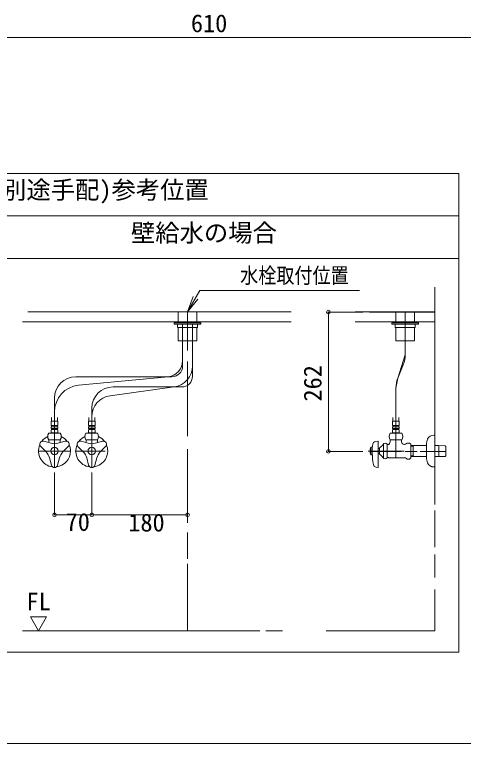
# Model space of a CAD drawing. Units: millimetres, scale not verified. Extents: x -1002 to 1002, y -687 to 676.
# Drawn here: x 343 to 712, y -687 to -88 of the extents above; entities that cross this region are included whole.
import ezdxf
from ezdxf.enums import TextEntityAlignment as Align

# ---------------------------------------------------------------- set-up
doc = ezdxf.new("R2010")
doc.units = ezdxf.units.MM
doc.header["$LTSCALE"] = 5
doc.header["$PDMODE"] = 32
doc.header["$PDSIZE"] = 3
doc.layers.add('F-0', color=7, linetype='Continuous', lineweight=15)
doc.styles.add('ＭＳ ゴシック', font='')
doc.styles.get('ＭＳ ゴシック').set_extended_font_data('MS Gothic')

msp = doc.modelspace()

# ---------------------------------------------------------------- linework, layer by layer
at = {"layer": 'F-0', "color": 4, "lineweight": 9}
for p, q in [((198.268, -106.421), (808.268, -106.421)), ((601.343, -332.206), (601.343, -446.808)), ((601.343, -332.206), (629.673, -332.206)), ((601.343, -446.808), (629.673, -446.808)), ((376.117, -499.017), (376.117, -464.195)), ((406.742, -499.017), (406.742, -464.195)), ((485.492, -499.017), (485.492, -464.195)), ((376.117, -499.017), (406.742, -499.017)), ((406.742, -499.017), (485.492, -499.017))]:
    msp.add_line(p, q, dxfattribs=at)
at = {"layer": 'F-0', "lineweight": 18}
for p, q in [((-35.133, -218.181), (708.617, -218.181)), ((-35.133, -253.181), (708.617, -253.181))]:
    msp.add_line(p, q, dxfattribs=at)
at = {"layer": 'F-0'}
for p, q in [((336.742, -288.181), (708.617, -288.181)), ((485.492, -331.931), (495.595, -314.431)), ((495.595, -314.431), (626.845, -314.431)), ((688.929, -311.806), (688.929, -332.206)), ((688.929, -311.806), (688.929, -376.024)), ((485.492, -331.931), (490.16, -319.47)), ((485.492, -331.931), (492.054, -320.564)), ((485.492, -331.931), (493.949, -321.658)), ((354.139, -331.931), (570.804, -331.931)), ((570.804, -331.931), (354.828, -331.931)), ((477.836, -331.931), (477.836, -340.243)), ((485.492, -331.955), (485.492, -363.968)), ((493.148, -340.243), (493.148, -331.931)), ((636.263, -332.206), (635.084, -332.206)), ((688.929, -332.206), (636.263, -332.206)), ((656.773, -340.243), (656.773, -331.931)), ((664.429, -367.357), (664.429, -331.931)), ((672.086, -331.931), (672.086, -340.243)), ((688.929, -332.206), (688.929, -357.049)), ((349.867, -340.243), (358.624, -340.243)), ((570.804, -340.243), (354.729, -340.243)), ((474.554, -341.118), (474.554, -342.212)), ((496.429, -341.118), (474.554, -341.118)), ((475.429, -340.243), (495.554, -340.243)), ((475.429, -341.118), (475.429, -340.243)), ((495.554, -341.118), (475.429, -341.118)), ((495.554, -340.243), (495.554, -341.118)), ((496.429, -342.212), (496.429, -341.118)), ((623.304, -340.243), (636.057, -340.243)), ((688.929, -340.243), (635.076, -340.243)), ((635.309, -340.243), (688.929, -340.243)), ((653.492, -342.212), (653.492, -341.118)), ((653.492, -341.118), (675.367, -341.118)), ((654.367, -340.243), (654.367, -341.118)), ((674.492, -340.243), (654.367, -340.243)), ((654.367, -341.118), (674.492, -341.118)), ((674.492, -341.118), (674.492, -340.243)), ((675.367, -341.118), (675.367, -342.212)), ((474.554, -342.212), (496.429, -342.212)), ((493.804, -342.212), (477.179, -342.212)), ((477.179, -342.212), (477.179, -344.837)), ((477.179, -344.837), (493.804, -344.837)), ((477.836, -344.837), (477.836, -355.512)), ((481.42, -372.399), (481.42, -342.098)), ((481.42, -372.399), (481.42, -344.837)), ((489.563, -376.511), (489.563, -342.252)), ((489.563, -376.511), (489.563, -344.837)), ((493.148, -355.512), (493.148, -344.837)), ((493.804, -344.837), (493.804, -342.212)), ((496.429, -341.774), (496.429, -342.212)), ((653.492, -341.774), (653.492, -342.212)), ((675.367, -342.212), (653.492, -342.212)), ((656.117, -342.212), (672.742, -342.212)), ((656.117, -344.837), (656.117, -342.212)), ((672.742, -344.837), (656.117, -344.837)), ((656.773, -355.512), (656.773, -344.837)), ((672.086, -344.837), (672.086, -355.512)), ((672.742, -342.212), (672.742, -344.837)), ((478.164, -355.84), (477.836, -355.512)), ((478.273, -355.949), (478.164, -355.84)), ((478.273, -355.949), (492.317, -355.949)), ((492.317, -355.949), (492.711, -355.949)), ((492.82, -355.84), (492.711, -355.949)), ((493.148, -355.512), (492.82, -355.84)), ((656.773, -355.512), (657.101, -355.84)), ((657.101, -355.84), (657.211, -355.949)), ((657.604, -355.949), (657.211, -355.949)), ((671.648, -355.949), (657.604, -355.949)), ((671.648, -355.949), (671.757, -355.84)), ((671.757, -355.84), (672.086, -355.512)), ((688.929, -371.143), (688.929, -388.121)), ((481.42, -376.715), (481.42, -372.399)), ((485.492, -372.821), (485.492, -434.301)), ((489.563, -385.097), (489.563, -376.511)), ((662.84, -375.542), (658.37, -386.622)), ((393.617, -385.465), (469.541, -385.465)), ((395.916, -392.484), (469.541, -385.465)), ((472.67, -385.465), (469.541, -385.465)), ((688.929, -383.852), (688.929, -400.455)), ((421.852, -401.099), (474.453, -393.847)), ((424.242, -393.847), (474.453, -393.847)), ((480.813, -393.847), (474.453, -393.847)), ((656.781, -394.807), (656.781, -452.024)), ((688.929, -393.576), (688.929, -485.699)), ((376.117, -402.965), (376.117, -414.26)), ((406.742, -411.347), (406.742, -418.435)), ((688.929, -409.705), (688.929, -490.655)), ((373.607, -418.902), (373.606, -421.924)), ((376.117, -414.26), (376.117, -459.584)), ((376.117, -414.26), (376.117, -459.584)), ((378.637, -421.924), (378.638, -418.902)), ((404.232, -418.902), (404.231, -421.924)), ((406.742, -418.435), (406.742, -460.118)), ((406.742, -418.435), (406.742, -460.118)), ((409.262, -421.924), (409.263, -418.902)), ((654.261, -421.924), (654.26, -418.902)), ((659.291, -418.902), (659.291, -421.924)), ((378.917, -421.924), (373.317, -421.924)), ((373.317, -421.924), (373.317, -424.877)), ((373.711, -425.643), (378.523, -425.643)), ((373.711, -426.518), (373.711, -425.643)), ((378.523, -425.643), (378.523, -426.518)), ((378.917, -424.877), (378.917, -421.924)), ((409.542, -421.924), (403.942, -421.924)), ((403.942, -421.924), (403.942, -424.877)), ((404.336, -425.643), (409.148, -425.643)), ((404.336, -426.518), (404.336, -425.643)), ((409.148, -425.643), (409.148, -426.518)), ((409.542, -424.877), (409.542, -421.924)), ((653.981, -421.924), (659.581, -421.924)), ((653.981, -424.877), (653.981, -421.924)), ((659.187, -425.643), (654.375, -425.643)), ((654.375, -425.643), (654.375, -426.518)), ((659.187, -426.518), (659.187, -425.643)), ((659.581, -421.924), (659.581, -424.877)), ((373.317, -429.69), (373.317, -431.112)), ((378.523, -426.518), (373.711, -426.518)), ((373.711, -428.049), (378.523, -428.049)), ((373.711, -428.924), (373.711, -428.049)), ((378.523, -428.924), (373.711, -428.924)), ((373.754, -431.549), (378.479, -431.549)), ((378.523, -428.049), (378.523, -428.924)), ((378.917, -431.112), (378.917, -429.69)), ((403.942, -429.69), (403.942, -431.112)), ((409.148, -426.518), (404.336, -426.518)), ((404.336, -428.049), (409.148, -428.049)), ((404.336, -428.924), (404.336, -428.049)), ((409.148, -428.924), (404.336, -428.924)), ((404.379, -431.549), (409.104, -431.549)), ((409.148, -428.049), (409.148, -428.924)), ((409.542, -431.112), (409.542, -429.69)), ((653.981, -431.112), (653.981, -429.69)), ((654.375, -426.518), (659.187, -426.518)), ((659.187, -428.049), (654.375, -428.049)), ((654.375, -428.049), (654.375, -428.924)), ((654.375, -428.924), (659.187, -428.924)), ((659.143, -431.549), (654.418, -431.549)), ((659.187, -428.924), (659.187, -428.049)), ((659.581, -429.69), (659.581, -431.112)), ((371.361, -431.987), (380.872, -431.987)), ((380.872, -437.368), (371.361, -437.368)), ((371.523, -437.368), (371.523, -438.249)), ((371.523, -437.368), (372.031, -437.368)), ((372.031, -437.368), (380.202, -437.368)), ((380.202, -437.368), (380.711, -437.368)), ((380.711, -437.368), (380.711, -438.249)), ((401.986, -431.987), (411.497, -431.987)), ((411.497, -437.368), (401.986, -437.368)), ((402.148, -437.368), (402.148, -438.249)), ((402.148, -437.368), (402.656, -437.368)), ((402.656, -437.368), (410.827, -437.368)), ((410.827, -437.368), (411.336, -437.368)), ((411.336, -437.368), (411.336, -438.249)), ((661.537, -431.987), (652.025, -431.987)), ((652.025, -437.368), (661.537, -437.368)), ((652.187, -437.368), (652.696, -437.368)), ((652.187, -437.368), (652.187, -438.249)), ((652.696, -437.368), (660.866, -437.368)), ((660.866, -437.368), (661.375, -437.368)), ((688.929, -433.431), (688.054, -433.431)), ((688.929, -433.431), (688.929, -459.549)), ((364.788, -442.943), (369.153, -447.307)), ((367.324, -438.551), (373.286, -440.149)), ((384.91, -438.551), (378.948, -440.149)), ((380.711, -438.249), (380.711, -438.899)), ((387.445, -442.943), (383.081, -447.307)), ((395.413, -442.943), (399.778, -447.307)), ((397.949, -438.551), (403.911, -440.149)), ((415.535, -438.551), (409.573, -440.149)), ((411.336, -438.249), (411.336, -438.899)), ((418.07, -442.943), (413.706, -447.307)), ((636.087, -443.493), (635.943, -444.04)), ((636.087, -443.493), (637.312, -443.493)), ((636.087, -443.493), (636.087, -449.618)), ((637.312, -449.618), (637.312, -443.493)), ((639.955, -438.767), (641.875, -438.497)), ((642.125, -438.713), (642.125, -459.866)), ((646.469, -442.76), (646.469, -440.83)), ((646.469, -442.76), (646.469, -450.351)), ((649.562, -452.274), (649.562, -440.837)), ((650.834, -441.306), (651.053, -441.087)), ((663.562, -441.087), (663.964, -441.087)), ((665.968, -439.988), (665.51, -440.446)), ((668.042, -439.988), (665.968, -439.988)), ((668.042, -439.988), (669.031, -440.977)), ((669.031, -452.134), (669.031, -440.977)), ((669.031, -442.12), (671.218, -442.073)), ((669.031, -442.635), (671, -442.587)), ((671.922, -442.049), (671, -442.582)), ((671, -442.073), (671, -451.038)), ((671.218, -442.073), (672.141, -442.049)), ((681.929, -441.216), (681.929, -451.895)), ((688.929, -442.049), (690.858, -442.049)), ((690.858, -442.049), (691.781, -442.073)), ((691.781, -442.073), (697.398, -442.194)), ((692, -442.582), (692, -442.073)), ((692, -451.038), (692, -442.582)), ((697.398, -442.194), (697.906, -442.73)), ((697.906, -442.73), (697.906, -442.73)), ((697.906, -442.946), (697.906, -442.73)), ((697.906, -450.165), (697.906, -442.946)), ((362.992, -446.556), (389.242, -446.556)), ((389.242, -446.556), (362.992, -446.556)), ((393.176, -446.556), (396.369, -446.556)), ((393.617, -446.556), (417.816, -446.556)), ((485.492, -445.121), (485.492, -505.617)), ((663.668, -446.556), (634.067, -446.556)), ((661.117, -446.808), (636.087, -446.808)), ((642.125, -444.477), (643.437, -444.477)), ((643.437, -448.634), (642.125, -448.634)), ((643.437, -443.931), (643.437, -449.181)), ((674.342, -446.808), (664.374, -446.808)), ((697.906, -446.808), (676.714, -446.808)), ((373.581, -458.172), (371.984, -452.211)), ((378.652, -458.172), (380.25, -452.211)), ((404.206, -458.172), (402.609, -452.211)), ((409.277, -458.172), (410.875, -452.211)), ((649.562, -451.806), (650.218, -451.806)), ((650.218, -451.806), (650.834, -451.806)), ((650.834, -451.806), (651.053, -452.024)), ((651.053, -452.024), (663.964, -452.024)), ((665.968, -453.123), (665.51, -452.665)), ((671, -450.524), (669.031, -450.476)), ((671.218, -451.038), (669.031, -450.991)), ((671, -450.529), (671.922, -451.062)), ((672.141, -451.062), (671.218, -451.038)), ((681.5, -451.062), (672.141, -451.062)), ((681.929, -451.062), (681.5, -451.062)), ((690.858, -451.062), (688.929, -451.062)), ((691.781, -451.038), (690.858, -451.062)), ((697.398, -450.917), (691.781, -451.038)), ((697.906, -450.381), (697.398, -450.917)), ((697.906, -450.381), (697.906, -450.165)), ((697.906, -450.381), (697.906, -450.381)), ((640.469, -459.885), (641.875, -460.083)), ((485.492, -475.615), (485.492, -503.158)), ((688.929, -495.421), (688.929, -525.734)), ((485.492, -513.486), (485.492, -535.152)), ((688.929, -531.644), (688.929, -550.593)), ((485.492, -539.421), (485.492, -594.431)), ((688.929, -560.429), (688.929, -594.431)), ((356.429, -583.064), (369.554, -583.064)), ((362.992, -594.431), (356.429, -583.064)), ((369.554, -583.064), (362.992, -594.431)), ((349.867, -594.431), (422.713, -594.431)), ((362.992, -594.431), (414.515, -594.431)), ((422.713, -594.431), (444.231, -594.431)), ((424.762, -594.431), (434.326, -594.431)), ((444.572, -594.431), (542.83, -594.431)), ((453.794, -594.431), (544.937, -594.431)), ((549.901, -594.431), (563.665, -594.431)), ((599.528, -594.431), (688.929, -594.431)), ((623.304, -594.431), (688.929, -594.431)), ((-1002.086, -687.064), (1002.034, -687.064))]:
    msp.add_line(p, q, dxfattribs=at)
at = {"layer": 'F-0', "lineweight": 18}
msp.add_lwpolyline([(708.617, -218.181), (708.617, -611.931), (336.742, -611.931)], dxfattribs=at)
at = {"layer": 'F-0'}
for points in [[(623.304, -331.931), (636.024, -331.931), (688.929, -331.931)], [(656.781, -452.024), (656.781, -394.807), (658.37, -386.622), (664.429, -367.357), (664.429, -331.931)], [(492.711, -355.949), (492.667, -355.949), (484.617, -355.949)], [(657.211, -355.949), (657.254, -355.949), (665.304, -355.949)], [(373.711, -431.549), (373.492, -431.768), (373.492, -431.987)], [(378.742, -431.987), (378.742, -431.768), (378.523, -431.549)], [(404.336, -431.549), (404.117, -431.768), (404.117, -431.987)], [(409.367, -431.987), (409.367, -431.768), (409.148, -431.549)], [(654.156, -431.987), (654.156, -431.768), (654.375, -431.549)], [(659.187, -431.549), (659.406, -431.768), (659.406, -431.987)], [(661.375, -437.368), (661.375, -438.249), (661.375, -438.899)], [(650.834, -441.306), (650.218, -441.306), (649.562, -441.306)], [(672.141, -442.049), (681.5, -442.049), (681.929, -442.049)], [(637.312, -449.618), (636.087, -449.618), (635.969, -449.181)], [(646.469, -450.351), (646.469, -452.024), (646.469, -452.17)], [(669.031, -452.134), (668.042, -453.123), (665.968, -453.123)], [(688.054, -459.681), (688.929, -459.681), (688.929, -459.549)]]:
    msp.add_lwpolyline(points, dxfattribs=at)
for centre in [(376.117, -446.556), (406.742, -446.556)]:
    msp.add_circle(centre, 3.062, dxfattribs=at)
for centre, radius, start, end in [((642.554, -367.357), 21.875, 338.02737, 0), ((468.295, -372.399), 13.125, 275.44583, 360), ((472.67, -376.715), 8.75, 270, 0), ((472.063, -376.511), 17.5, 277.84996, 0), ((393.617, -402.965), 17.5, 90, 180), ((480.813, -385.097), 8.75, 270, 0), ((678.656, -394.807), 21.875, 158.02737, 180), ((397.992, -414.26), 21.875, 95.44583, 180), ((424.242, -411.347), 17.5, 90, 180), ((424.242, -418.435), 17.5, 97.84996, 180), ((374.258, -424.877), 0.941, 180, 234.43222), ((377.976, -424.877), 0.941, 305.56778, 0), ((404.883, -424.877), 0.941, 180, 234.43222), ((408.601, -424.877), 0.941, 305.56778, 0), ((654.922, -424.877), 0.941, 180, 234.43222), ((658.64, -424.877), 0.941, 305.56778, 0), ((374.258, -427.284), 0.941, 125.56778, 234.43222), ((374.258, -429.69), 0.941, 125.56778, 180), ((373.754, -431.112), 0.438, 180, 270), ((378.479, -431.112), 0.438, 270, 0), ((377.976, -427.284), 0.941, 305.56778, 54.43222), ((377.976, -429.69), 0.941, 0, 54.43222), ((404.883, -427.284), 0.941, 125.56778, 234.43222), ((404.883, -429.69), 0.941, 125.56778, 180), ((404.379, -431.112), 0.438, 180, 270), ((409.104, -431.112), 0.438, 270, 0), ((408.601, -427.284), 0.941, 305.56778, 54.43222), ((408.601, -429.69), 0.941, 0, 54.43222), ((654.922, -427.284), 0.941, 125.56778, 234.43222), ((654.922, -429.69), 0.941, 125.56778, 180), ((654.418, -431.112), 0.438, 180, 270), ((659.143, -431.112), 0.438, 270, 0), ((658.64, -427.284), 0.941, 305.56778, 54.43222), ((658.64, -429.69), 0.941, 0, 54.43222), ((376.117, -446.556), 13.125, 115.15066, 143.05689), ((375.351, -434.677), 4.812, 146.00705, 213.99295), ((376.882, -434.677), 4.812, 326.00705, 33.99295), ((376.117, -446.556), 13.125, 36.94311, 64.84934), ((406.742, -446.556), 13.125, 115.15066, 143.05689), ((405.976, -434.677), 4.812, 146.00705, 213.99295), ((407.507, -434.677), 4.812, 326.00705, 33.99295), ((406.742, -446.556), 13.125, 36.94311, 64.84934), ((656.015, -434.677), 4.812, 146.00705, 213.99295), ((657.547, -434.677), 4.812, 326.00705, 33.99295), ((692.867, -441.216), 10.938, 156.44354, 180), ((688.054, -439.118), 5.688, 90, 156.44354), ((376.117, -446.556), 13.125, 156.94311, 263.05689), ((366.645, -441.087), 2.625, 75, 225), ((367.404, -438.249), 4.119, 340.64106, 0), ((376.117, -429.584), 10.938, 255, 285), ((382.898, -438.899), 2.188, 180, 199.83613), ((385.589, -441.087), 2.625, 315, 105), ((376.117, -446.556), 13.125, 0, 23.05689), ((406.742, -446.556), 13.125, 156.94311, 263.05689), ((397.27, -441.087), 2.625, 75, 225), ((398.029, -438.249), 4.119, 340.64106, 0), ((406.742, -429.584), 10.938, 255, 285), ((413.523, -438.899), 2.188, 180, 199.83613), ((416.214, -441.087), 2.625, 315, 105), ((406.742, -446.556), 13.125, 0, 23.05689), ((670.086, -446.396), 32.812, 170.40851, 177.22136), ((640.321, -441.366), 2.625, 98.00409, 170.40851), ((641.906, -438.713), 0.219, 0, 98.00409), ((637.572, -435.222), 10.5, 303.95919, 326.04081), ((648.031, -442.399), 2.188, 45.573, 143.1301), ((648.068, -438.249), 4.119, 316.4444, 0), ((663.562, -438.899), 2.188, 180, 270), ((663.964, -438.899), 2.188, 270, 315), ((361.419, -455.041), 10.938, 15, 45), ((376.117, -446.556), 13.125, 276.94311, 0), ((390.815, -455.041), 10.938, 135, 165), ((392.044, -455.041), 10.938, 15, 45), ((406.742, -446.556), 13.125, 276.94311, 0), ((421.44, -455.041), 10.938, 135, 165), ((646.587, -446.556), 10.938, 166.70293, 180), ((646.587, -446.556), 10.938, 180, 193.29707), ((646.587, -446.556), 10.938, 193.29707, 193.88654), ((702.937, -446.556), 65.648, 181.52753, 189.8029), ((637.572, -457.89), 10.5, 33.95919, 56.04081), ((648.031, -450.712), 2.188, 216.8699, 314.427), ((663.964, -454.212), 2.188, 45, 90), ((692.867, -451.895), 10.938, 180, 203.55646), ((376.117, -457.493), 2.625, 195, 345), ((406.742, -457.493), 2.625, 195, 345), ((640.834, -457.286), 2.625, 189.8029, 262), ((641.906, -459.866), 0.219, 262, 0), ((688.054, -453.993), 5.688, 203.55646, 270)]:
    msp.add_arc(centre, radius, start, end, dxfattribs=at)
at = {"layer": 'F-0', "color": 6}
for p in [(601.343, -332.206), (601.343, -446.808), (376.117, -499.017), (406.742, -499.017), (485.492, -499.017)]:
    msp.add_point(p, dxfattribs=at)

# ---------------------------------------------------------------- texts
at = {"layer": 'F-0', "style": 'ＭＳ ゴシック'}
for s, p in [('610', (488.268, -106.421)), ('止水栓(別途手配)参考位置', (263.061, -243.497)), ('壁給水の場合', (438.946, -278.826)), ('70', (385.259, -516.647)), ('180', (436.779, -517.139)), ('FL', (353.06, -582.043))]:
    msp.add_text(s, height=14.66, dxfattribs=at).set_placement(p, align=Align.BOTTOM_LEFT)
at = {"layer": 'F-0', "style": 'ＭＳ ゴシック', "width": 0.85}
msp.add_text('水栓取付位置', height=12.83, dxfattribs=at).set_placement((528.746, -312.398), align=Align.BOTTOM_LEFT)
at = {"layer": 'F-0', "style": 'ＭＳ ゴシック'}
msp.add_text('262', height=14.66, rotation=90, dxfattribs=at).set_placement((600.048, -405.811), align=Align.BOTTOM_LEFT)

doc.saveas('drawing.dxf')
